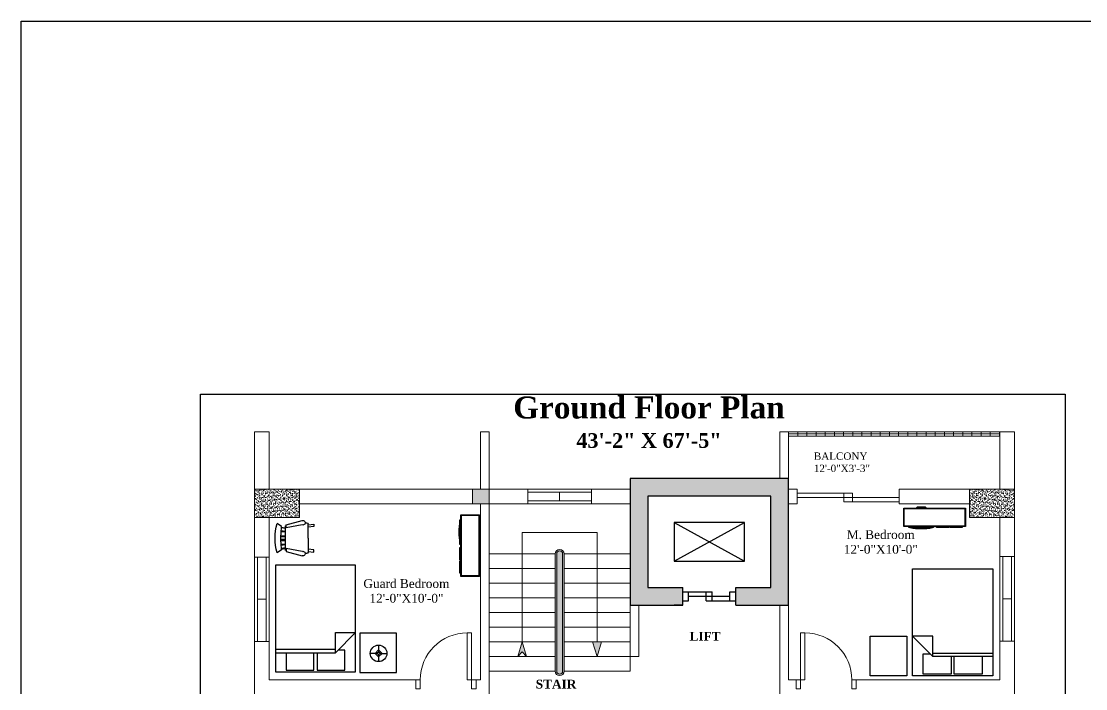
# Model space of a CAD drawing. Header units: inches. Extents: x -5775 to 2930, y 591 to 3437.
# Drawn here: x -5775 to -5050, y 2982 to 3437 of the extents above; entities that cross this region are included whole.
import ezdxf

# ---------------------------------------------------------------- set-up
doc = ezdxf.new("R2010")
doc.units = ezdxf.units.IN
doc.header["$LTSCALE"] = 20
doc.header["$MEASUREMENT"] = 0
doc.layers.get('0').update_dxf_attribs({"lineweight": 5})
for name, color, linetype in [('Accesories', 27, 'Continuous'), ('Box Text', 25, 'Continuous'), ('Lift', 59, 'Continuous'), ('SpecialText', 4, 'Continuous'), ('Text', 250, 'Continuous')]:
    doc.layers.add(name, color=color, linetype=linetype)
for name, color, linetype, lineweight in [('Baranda', 251, 'Continuous', 5), ('Door', 32, 'Continuous', 5), ('Pillar', 250, 'Continuous', 5), ('Stair', 65, 'Continuous', 5), ('Stair Handle', 39, 'Continuous', 5), ('Window', 32, 'Continuous', 5)]:
    doc.layers.add(name, color=color, linetype=linetype, lineweight=lineweight)
doc.styles.get("Standard").update_dxf_attribs({"font": 'times.ttf', "height": 6})

# ---------------------------------------------------------------- blocks, each defined once
blk = doc.blocks.new('Window1')
at = {"layer": 'Window'}
for p, q in [((36, 10), (-36, 10)), ((-36, 10), (-36, 0)), ((36, 8), (-36, 8)), ((0, 2), (0, 8)), ((36, 0), (36, 10)), ((-36, 2), (36, 2)), ((-36, 0), (36, 0))]:
    blk.add_line(p, q, dxfattribs=at)
blk = doc.blocks.new('Door1')
at = {"layer": 'Door'}
for points in [[(-6, 6), (-3, 6), (-3, 38), (-6, 38)], [(-41, 0), (-38, 0), (-38, 6), (-41, 6)], [(-3, 0), (0, 0), (0, 6), (-3, 6)]]:
    blk.add_lwpolyline(points, close=True, dxfattribs=at)
blk.add_arc((-6, 6), 32, 90, 180, dxfattribs=at)
blk = doc.blocks.new('BalconyDoor1000')
at = {"layer": 'Door'}
for p, q in [((0, 0), (34.68, 0)), ((0, 0), (0, -3)), ((31.68, 0), (31.68, -6)), ((37.68, 0), (34.68, 0)), ((37.68, -6), (37.68, 0)), ((0, -3), (69.36, -3)), ((31.68, -6), (37.68, -6)), ((34.68, -6), (69.36, -6)), ((69.36, -3), (69.36, -6))]:
    blk.add_line(p, q, dxfattribs=at)
blk = doc.blocks.new('Bed - Queen')
at = {"linetype": 'Continuous'}
for p, q in [((0, -80.00003), (0, 0)), ((0, 0), (59.99999, 0)), ((59.99999, 0), (59.99999, -80.00003)), ((7.99999, -1.2), (28.79998, -1.2)), ((7.99999, -14.4), (7.99999, -1.2)), ((28.79998, -1.2), (28.79998, -14.4)), ((31.19999, -1.2), (51.99999, -1.2)), ((31.19999, -14.4), (31.19999, -1.2)), ((51.99999, -1.2), (51.99999, -16.4)), ((0, -14.4), (44.8, -14.4)), ((59.99999, -29.6), (44.8, -14.4)), ((44.8, -14.4), (44.8, -29.6)), ((44.8, -16.8), (0, -16.8)), ((51.99999, -16.4), (46.79936, -16.4)), ((44.8, -29.6), (59.99999, -29.6)), ((59.99999, -80.00003), (0, -80.00003))]:
    blk.add_line(p, q, dxfattribs=at)
blk = doc.blocks.new('Entertainment Center')
at = {"linetype": 'Continuous'}
for p, q in [((-4, 0), (-5, -1)), ((4, 0), (-4, 0)), ((5, -1), (4, 0)), ((-17, -19), (-17, -1)), ((-17, -1), (43, -1)), ((-16.5, -18.5), (-16.5, -1.5)), ((-16.5, -1.5), (42.5, -1.5)), ((42.5, -1.5), (42.5, -18.5)), ((43, -1), (43, -19)), ((43, -19), (-17, -19)), ((42.5, -18.5), (-16.5, -18.5)), ((-12, -20), (-12, -19)), ((12, -20), (-12, -20)), ((12, -19), (12, -20)), ((15, -20), (15, -19)), ((27, -20), (15, -20)), ((27, -19), (27, -20)), ((28, -20), (28, -19)), ((40, -20), (28, -20)), ((40, -19), (40, -20))]:
    blk.add_line(p, q, dxfattribs=at)
blk.add_arc((0, 40), 61, 259.6111, 280.3889, dxfattribs=at)
blk = doc.blocks.new('Lamp - Table')
at = {"linetype": 'Continuous'}
for p, q in [((-1, 0), (-7, 0)), ((0, 3), (-3, 0)), ((-3, 0), (0, -3)), ((0, 7), (0, 1)), ((3, 0), (0, 3)), ((0, -3), (3, 0)), ((1, 0), (7, 0)), ((0, -1), (0, -7))]:
    blk.add_line(p, q, dxfattribs=at)
for radius in [7, 1]:
    blk.add_circle((0, 0), radius, dxfattribs=at)
blk = doc.blocks.new('Chair - Rocking')
at = {"linetype": 'Continuous'}
for p, q in [((-8, -4.5), (-10, -1.5)), ((-8.23428, -6.99939), (-8.3093, -7.47958)), ((-8.23041, -7), (8.23915, -7)), ((-7.5, -4.5), (-7, -7)), ((-6.5, -7), (-7.02225, -4.43)), ((-4.5, -7), (-4.96674, -4.19951)), ((-4, -7), (-4.40532, -4.16272)), ((-1.5, -4.05012), (-1.5, -7)), ((-1, -7), (-1, -4.05012)), ((1, -7), (1, -4.04655)), ((1.5, -4.05012), (1.5, -7)), ((4, -7), (4.40187, -4.18694)), ((4.5, -7), (4.96761, -4.19437)), ((6.5, -7), (7, -4.4057)), ((7.5, -4.5), (7, -7)), ((8, -4.5), (10, -1.5)), ((8.31071, -7.48854), (8.23449, -7.00073)), ((-9, -7.5), (-12, -18.49999)), ((-7, -7.5), (-9, -7.5)), ((-9, -18.49999), (-7, -7.5)), ((7, -7.5), (9, -7.5)), ((9, -18.49999), (7, -7.5)), ((9, -7.5), (12, -18.49999)), ((-10.36644, -20.64523), (-10.5, -21.49999)), ((10.5, -21.49999), (10.3575, -20.58798)), ((-9, -22.49999), (-9.5, -26.49999)), ((0, -22.49999), (-9.5, -22.49999)), ((-9.5, -26.49999), (-8, -26.49999)), ((-8, -26.49999), (-7.5, -22.49999)), ((0, -22.49999), (9.5, -22.49999)), ((8, -26.49999), (7.5, -22.49999)), ((9.5, -26.49999), (8, -26.49999)), ((9, -22.49999), (9.5, -26.49999))]:
    blk.add_line(p, q, dxfattribs=at)
for centre, radius, start, end in [((0, -34.08333), 34.08333, 72.93847, 107.0615), ((0, -68.25004), 64.25, 93.92211, 97.15267), ((0, -68.25004), 64.25, 82.84733, 93.92211), ((-10.5, -18.99999), 1.58114, 161.5651, 18.43495), ((-9.5, -21.49999), 1, 180, 270), ((10.5, -18.99999), 1.58114, 161.5651, 18.43495), ((9.5, -21.49999), 1, 270, 0)]:
    blk.add_arc(centre, radius, start, end, dxfattribs=at)

msp = doc.modelspace()

# ---------------------------------------------------------------- hatches: boundary and pattern name
at = {"layer": 'Baranda'}
h = msp.add_hatch(dxfattribs=at)
h.set_pattern_fill('GRATE', color=256, scale=50, style=0)
h.set_pattern_definition([(360, (-5252.3607, 3154.1068), (4e-16, 1.5625), []), (90, (-5252.3607, 3154.107), (-6.25, 2e-15), [])])
h.paths.add_polyline_path([(-5108.36, 3157.11), (-5252.36, 3157.11), (-5252.36, 3154.11), (-5108.36, 3154.11)])
at = {"layer": 'Lift'}
h = msp.add_hatch(dxfattribs=at)
h.set_pattern_fill('AR-SAND', color=256, scale=1.75, style=0)
h.set_pattern_definition([(37.5, (-5360.3607, 3039.103), (-0.11024, 3.37194), [0, -2.66, 0, -2.975, 0, -2.84375]), (7.5, (-5360.3607, 3039.103), (3.09711, 4.93876), [0, -1.435, 0, -2.3975, 0, -0.91875]), (327.5, (-5362.5132, 3039.103), (5.44975, 0.009903), [0, -0.875, 0, -3.15, 0, -4.1125]), (317.5, (-5362.513, 3039.103), (5.26072, 1.53593), [0, -0.4375, 0, -2.065, 0, -2.3625])])
h.paths.add_polyline_path([(-5348.36, 3113.34), (-5264.36, 3113.34), (-5264.36, 3051.1), (-5288.36, 3051.1), (-5288.36, 3039.1), (-5252.36, 3039.1), (-5252.36, 3125.34), (-5360.36, 3125.34), (-5360.36, 3039.1), (-5324.36, 3039.1), (-5324.36, 3051.1), (-5348.36, 3051.1)])
at = {"layer": 'Pillar'}
h = msp.add_hatch(dxfattribs=at)
h.set_pattern_fill('AR-SAND', color=256, style=0)
h.set_pattern_definition([(37.5, (-5616.3607, 2374.1199), (-0.0629934, 1.9268238), [0, -1.52, 0, -1.7, 0, -1.625]), (7.5, (-5616.3607, 2374.12), (1.769777, 2.822146), [0, -0.82, 0, -1.37, 0, -0.525]), (327.5, (-5617.5907, 2374.1199), (3.114142, 0.005659), [0, -0.5, 0, -1.8, 0, -2.35]), (317.5, (-5617.5907, 2374.12), (3.0061266, 0.8776756), [0, -0.25, 0, -1.18, 0, -1.35])])
h.paths.add_polyline_path([(-5098.36, 2419.56), (-5129.01, 2419.56), (-5129.01, 2400.12), (-5098.36, 2400.12)])
h.paths.add_polyline_path([(-5098.36, 2610.85), (-5129.01, 2610.85), (-5129.01, 2591.41), (-5098.36, 2591.41)])
h.paths.add_polyline_path([(-5228.36, 2412.6), (-5241.81, 2412.6), (-5241.81, 2374.12), (-5228.36, 2374.12)])
h.paths.add_polyline_path([(-5228.36, 2604.12), (-5256.78, 2604.12), (-5256.78, 2598.12), (-5256.78, 2589.9), (-5228.36, 2589.9)])
h.paths.add_polyline_path([(-5098.36, 2953.29), (-5108.36, 2953.29), (-5115.15, 2953.29), (-5115.15, 2928.12), (-5098.36, 2928.12)])
h.paths.add_polyline_path([(-5244.51, 2961.35), (-5258.36, 2961.35), (-5258.36, 2934.12), (-5258.36, 2928.12), (-5252.36, 2928.12), (-5244.51, 2928.12)])
h.paths.add_polyline_path([(-5456.36, 3118.12), (-5467.82, 3118.12), (-5467.82, 3108.12), (-5456.36, 3108.12)])
h.paths.add_polyline_path([(-5599.57, 2953.29), (-5616.36, 2953.29), (-5616.36, 2928.12), (-5599.57, 2928.12)])
h.paths.add_polyline_path([(-5456.36, 2961.35), (-5470.21, 2961.35), (-5470.21, 2928.12), (-5462.36, 2928.12), (-5456.36, 2928.12), (-5456.36, 2934.12)])
h.paths.add_polyline_path([(-5585.71, 2610.85), (-5616.36, 2610.85), (-5616.36, 2591.41), (-5585.71, 2591.41)])
h.paths.add_polyline_path([(-5457.94, 2604.12), (-5486.36, 2604.12), (-5486.36, 2589.9), (-5457.94, 2589.9)])
h.paths.add_polyline_path([(-5585.71, 2419.56), (-5616.36, 2419.56), (-5616.36, 2400.12), (-5585.71, 2400.12)])
h.paths.add_polyline_path([(-5472.91, 2412.6), (-5486.36, 2412.6), (-5486.36, 2374.12), (-5472.91, 2374.12)])
h = msp.add_hatch(dxfattribs=at)
h.set_pattern_fill('AR-SAND', color=256, style=0)
h.set_pattern_definition([(37.5, (-5616.2744, 3098.6779), (-0.06299, 1.926824), [0, -1.52, 0, -1.7, 0, -1.625]), (7.5, (-5616.2744, 3098.678), (1.76978, 2.82215), [0, -0.82, 0, -1.37, 0, -0.525]), (327.5, (-5617.5044, 3098.6779), (3.11414, 0.00566), [0, -0.5, 0, -1.8, 0, -2.35]), (317.5, (-5617.5044, 3098.678), (3.00613, 0.87768), [0, -0.25, 0, -1.18, 0, -1.35])])
h.paths.add_polyline_path([(-5585.62, 3098.68), (-5585.62, 3118.12), (-5616.27, 3118.12), (-5616.27, 3098.68)])
h = msp.add_hatch(dxfattribs=at)
h.set_pattern_fill('AR-SAND', color=256, style=0)
h.set_pattern_definition([(142.5, (-5098.4469, 3098.6779), (0.06299, 1.926824), [0, -1.52, 0, -1.7, 0, -1.625]), (172.5, (-5098.447, 3098.678), (-1.76978, 2.82215), [0, -0.82, 0, -1.37, 0, -0.525]), (212.5, (-5097.2169, 3098.6779), (-3.11414, 0.00566), [0, -0.5, 0, -1.8, 0, -2.35]), (222.5, (-5097.217, 3098.678), (-3.00613, 0.87768), [0, -0.25, 0, -1.18, 0, -1.35])])
h.paths.add_polyline_path([(-5098.45, 3098.68), (-5098.45, 3118.12), (-5129.1, 3118.12), (-5129.1, 3098.68)])
at = {"layer": 'Stair Handle'}
for points in [[(-5411.36, 2994.04, 1), (-5405.36, 2994.04), (-5405.36, 3074.04, 1), (-5411.36, 3074.04)], [(-5433.86, 3014.04), (-5436.86, 3004.04), (-5433.86, 3007.22), (-5430.86, 3004.04)], [(-5379.86, 3014.04), (-5382.86, 3014.04), (-5385.86, 3014.04), (-5382.86, 3004.04)]]:
    msp.add_hatch(color=256, dxfattribs=at).paths.add_polyline_path(points)

# ---------------------------------------------------------------- linework, layer by layer
for p, q in [((-5616.36, 3157.12), (-5616.36, 3118.12)), ((-5616.36, 3157.12), (-5606.36, 3157.12)), ((-5606.36, 3157.12), (-5606.36, 3118.12)), ((-5462.36, 3145.12), (-5462.36, 3157.12)), ((-5462.36, 3157.12), (-5456.36, 3157.12)), ((-5456.36, 3157.12), (-5456.36, 3145.12)), ((-5258.36, 3145.12), (-5258.36, 3157.12)), ((-5258.36, 3157.12), (-5252.36, 3157.12)), ((-5252.36, 3157.12), (-5252.36, 3145.12)), ((-5098.36, 3157.12), (-5108.36, 3157.12)), ((-5108.36, 3157.12), (-5108.36, 3118.12)), ((-5098.36, 3157.12), (-5098.36, 3118.12)), ((-5462.36, 3145.12), (-5462.36, 3118.12)), ((-5456.36, 3145.12), (-5456.36, 3118.12)), ((-5258.36, 3145.12), (-5258.36, 3125.34)), ((-5252.36, 3145.12), (-5252.36, 3118.12)), ((-5606.36, 3118.12), (-5616.27, 3118.12)), ((-5537.18, 3118.12), (-5606.36, 3118.12)), ((-5467.82, 3118.12), (-5585.62, 3118.12)), ((-5370.36, 3118.12), (-5456.36, 3118.12)), ((-5370.36, 3118.12), (-5360.36, 3118.12)), ((-5360.36, 3118.12), (-5360.36, 3004.04)), ((-5246.45, 3118.12), (-5252.36, 3118.12)), ((-5246.45, 3118.12), (-5246.45, 3108.12)), ((-5174.72, 3118.12), (-5177.09, 3118.12)), ((-5177.09, 3118.12), (-5177.09, 3108.12)), ((-5129.1, 3118.12), (-5174.72, 3118.12)), ((-5157.36, 3118.12), (-5108.36, 3118.12)), ((-5108.36, 3118.12), (-5098.45, 3118.12)), ((-5557.36, 3108.12), (-5585.62, 3108.12)), ((-5551.36, 3108.12), (-5557.36, 3108.12)), ((-5551.36, 3108.12), (-5467.82, 3108.12)), ((-5462.36, 3108.12), (-5462.36, 2988.12)), ((-5370.36, 3108.12), (-5456.36, 3108.12)), ((-5456.36, 3108.12), (-5456.36, 2934.12)), ((-5370.36, 3108.12), (-5360.36, 3108.12)), ((-5252.36, 3108.12), (-5252.36, 2988.12)), ((-5252.36, 3108.12), (-5246.45, 3108.12)), ((-5177.09, 3108.12), (-5174.72, 3108.12)), ((-5174.72, 3108.12), (-5157.36, 3108.12)), ((-5157.36, 3108.12), (-5129.1, 3108.12)), ((-5616.36, 3098.68), (-5616.36, 2348.12)), ((-5606.36, 3098.68), (-5606.36, 2988.12)), ((-5108.36, 3098.68), (-5108.36, 2988.12)), ((-5098.36, 3098.68), (-5098.36, 2348.12)), ((-5354.36, 3039.1), (-5354.36, 3004.04)), ((-5258.36, 3039.1), (-5258.36, 2934.12)), ((-5360.36, 3004.04), (-5354.36, 3004.04)), ((-5606.36, 2988.12), (-5503.36, 2988.12)), ((-5510.36, 2988.12), (-5503.36, 2988.12)), ((-5471.36, 2988.12), (-5462.36, 2988.12)), ((-5468.36, 2988.12), (-5462.36, 2988.12)), ((-5468.36, 2988.12), (-5462.36, 2988.12)), ((-5246.36, 2988.12), (-5252.36, 2988.12)), ((-5241.24, 2988.12), (-5252.36, 2988.12)), ((-5246.36, 2988.12), (-5252.36, 2988.12)), ((-5108.36, 2988.12), (-5209.24, 2988.12)), ((-5204.36, 2988.12), (-5209.24, 2988.12))]:
    msp.add_line(p, q)
at = {"layer": 'Accesories'}
for points in [[(-5544.47, 2993.1), (-5519.43, 2993.1), (-5519.43, 3020.03), (-5544.47, 3020.03)], [(-5171.76, 2990.95), (-5196.8, 2990.95), (-5196.8, 3017.88), (-5171.76, 3017.88)]]:
    msp.add_lwpolyline(points, close=True, dxfattribs=at)
at = {"layer": 'Baranda'}
for p, q in [((-5252.36, 3157.11), (-5108.36, 3157.11)), ((-5252.36, 3154.11), (-5108.36, 3154.11))]:
    msp.add_line(p, q, dxfattribs=at)
at = {"layer": 'Box Text'}
msp.add_lwpolyline([(-5653.13, 3182.86), (-5063.82, 3182.86), (-5063.82, 2314.73), (-5653.13, 2314.73)], close=True, dxfattribs=at)
at = {"layer": 'Lift'}
for p, q in [((-5360.36, 3125.34), (-5360.36, 3039.1)), ((-5252.36, 3125.34), (-5360.36, 3125.34)), ((-5252.36, 3039.1), (-5252.36, 3125.34)), ((-5348.36, 3113.34), (-5348.36, 3051.1)), ((-5264.36, 3113.34), (-5348.36, 3113.34)), ((-5264.36, 3051.1), (-5264.36, 3113.34)), ((-5330.36, 3095.34), (-5330.36, 3069.1)), ((-5282.36, 3095.34), (-5330.36, 3095.34)), ((-5330.36, 3069.1), (-5282.36, 3095.34)), ((-5330.36, 3095.34), (-5282.36, 3069.1)), ((-5282.36, 3069.1), (-5282.36, 3095.34)), ((-5330.36, 3069.1), (-5282.36, 3069.1)), ((-5288.36, 3069.1), (-5282.36, 3069.1)), ((-5348.36, 3051.1), (-5324.36, 3051.1)), ((-5324.36, 3039.1), (-5324.36, 3051.1)), ((-5324.36, 3048.1), (-5320.47, 3048.1)), ((-5320.47, 3042.1), (-5320.47, 3048.1)), ((-5320.47, 3048.1), (-5304.48, 3048.1)), ((-5308.48, 3042.1), (-5308.48, 3048.1)), ((-5304.48, 3042.1), (-5304.48, 3048.1)), ((-5292.49, 3048.1), (-5288.36, 3048.1)), ((-5292.49, 3042.1), (-5292.49, 3048.1)), ((-5288.36, 3051.1), (-5264.36, 3051.1)), ((-5288.36, 3039.1), (-5288.36, 3051.1)), ((-5324.36, 3042.1), (-5320.47, 3042.1)), ((-5320.47, 3045.1), (-5304.48, 3045.1)), ((-5308.48, 3042.1), (-5292.49, 3042.1)), ((-5304.48, 3045.1), (-5292.49, 3045.1)), ((-5292.49, 3042.1), (-5288.36, 3042.1)), ((-5360.36, 3039.1), (-5324.36, 3039.1)), ((-5324.36, 3039.1), (-5330.36, 3039.1)), ((-5330.36, 3039.1), (-5324.36, 3039.1)), ((-5288.36, 3039.1), (-5252.36, 3039.1))]:
    msp.add_line(p, q, dxfattribs=at)
at = {"layer": 'Pillar'}
for p, q in [((-5616.36, 3118.12), (-5585.62, 3118.12)), ((-5616.36, 3118.12), (-5616.36, 3098.68)), ((-5585.62, 3118.12), (-5585.62, 3098.68)), ((-5456.36, 3118.12), (-5467.82, 3118.12)), ((-5467.82, 3118.12), (-5467.82, 3108.12)), ((-5456.36, 3108.12), (-5456.36, 3118.12)), ((-5098.36, 3118.12), (-5129.1, 3118.12)), ((-5129.1, 3118.12), (-5129.1, 3098.68)), ((-5098.36, 3118.12), (-5098.36, 3098.68)), ((-5467.82, 3108.12), (-5456.36, 3108.12)), ((-5585.62, 3098.68), (-5616.36, 3098.68)), ((-5129.1, 3098.68), (-5098.36, 3098.68))]:
    msp.add_line(p, q, dxfattribs=at)
at = {"layer": 'SpecialText'}
for p, q in [((-5775.24, 3436.75), (-353.88, 3436.75)), ((-5775.24, 2089.64), (-5775.24, 3436.75))]:
    msp.add_line(p, q, dxfattribs=at)
at = {"layer": 'Stair'}
for p, q in [((-5411.36, 3074.04), (-5456.36, 3074.04)), ((-5405.36, 3074.04), (-5360.36, 3074.04)), ((-5411.36, 3064.04), (-5456.36, 3064.04)), ((-5405.36, 3064.04), (-5360.36, 3064.04)), ((-5411.36, 3054.04), (-5456.36, 3054.04)), ((-5405.36, 3054.04), (-5360.36, 3054.04)), ((-5411.36, 3044.04), (-5456.36, 3044.04)), ((-5405.36, 3044.04), (-5360.36, 3044.04)), ((-5411.36, 3034.04), (-5456.36, 3034.04)), ((-5405.36, 3034.04), (-5360.36, 3034.04)), ((-5411.36, 3024.04), (-5456.36, 3024.04)), ((-5405.36, 3024.04), (-5360.36, 3024.04)), ((-5411.36, 3014.04), (-5456.36, 3014.04)), ((-5405.36, 3014.04), (-5360.36, 3014.04)), ((-5411.36, 3004.04), (-5456.36, 3004.04)), ((-5405.36, 3004.04), (-5360.36, 3004.04)), ((-5360.36, 3004.04), (-5360.36, 2994.04)), ((-5411.36, 2994.04), (-5456.36, 2994.04)), ((-5405.36, 2994.04), (-5360.36, 2994.04))]:
    msp.add_line(p, q, dxfattribs=at)
at = {"layer": 'Stair Handle'}
for p, q in [((-5433.86, 3014.04), (-5433.86, 3088.57)), ((-5433.86, 3088.57), (-5382.86, 3088.57)), ((-5382.86, 3088.57), (-5382.86, 3014.04)), ((-5411.36, 3074.04), (-5411.36, 2994.04)), ((-5410.36, 3074.04), (-5410.36, 2994.04)), ((-5406.36, 3074.04), (-5406.36, 2994.04)), ((-5405.36, 3074.04), (-5405.36, 2994.04)), ((-5436.86, 3004.04), (-5433.86, 3014.04)), ((-5430.86, 3004.04), (-5433.86, 3014.04)), ((-5385.86, 3014.04), (-5382.86, 3004.04)), ((-5379.86, 3014.04), (-5382.86, 3004.04)), ((-5433.86, 3007.22), (-5436.86, 3004.04)), ((-5433.86, 3007.22), (-5430.86, 3004.04))]:
    msp.add_line(p, q, dxfattribs=at)
for centre, radius, start, end in [((-5408.36, 3074.04), 3, 0, 180), ((-5408.36, 3074.04), 2, 0, 180), ((-5408.36, 2994.04), 3, 180, 0), ((-5408.36, 2994.04), 2, 180, 0)]:
    msp.add_arc(centre, radius, start, end, dxfattribs=at)

# ---------------------------------------------------------------- block references
at = {"xscale": -0.8000000000001819, "rotation": 270}
for p in [(-5616.36, 3043.05), (-5108.36, 3043.4)]:
    msp.add_blockref('Window1', p, dxfattribs=at)
msp.add_blockref('Door1', (-5465.36, 2982.12))
at = {"xscale": -1}
msp.add_blockref('Door1', (-5247.24, 2982.12), dxfattribs=at)
at = {"layer": 'Accesories'}
for name, p, xscale, yscale, zscale in [('Entertainment Center', (-5161.94, 3105.88), 0.7000000000007276, 0.7000000000007276, 0.7), ('Lamp - Table', (-5531.74, 3006.23), 0.8099999999994907, 0.8099999999994907, 0.81)]:
    msp.add_blockref(name, p, dxfattribs=dict(at, xscale=xscale, yscale=yscale, zscale=zscale))
for name, p, xscale, yscale, zscale, rotation in [('Entertainment Center', (-5462.36, 3088.78), 0.6999999999998181, 0.7000000000007276, 0.7, 270), ('Bed - Queen', (-5601.98, 2993.57), -0.9099999999998545, 0.9099999999998545, 0.9099999999999999, 180), ('Bed - Queen', (-5113.25, 2990.95), 0.9099999999998545, 0.9099999999998545, 0.9099999999999999, 180)]:
    msp.add_blockref(name, p, dxfattribs=dict(at, xscale=xscale, yscale=yscale, zscale=zscale, rotation=rotation))
at = {"layer": 'Accesories', "xscale": -1, "rotation": 90}
msp.add_blockref('Chair - Rocking', (-5602.31, 3084.69), dxfattribs=at)
at = {"layer": 'Door'}
msp.add_blockref('BalconyDoor1000', (-5246.45, 3115.33), dxfattribs=at)
at = {"layer": 'Stair Handle', "xscale": 0.6000000000003638}
msp.add_blockref('Window1', (-5408.36, 3108.12), dxfattribs=at)

# ---------------------------------------------------------------- texts
at = {"layer": 'Text'}
for s, insert, char_height, width, attachment_point in [('{\\fTimes New Roman|b1|i0|c0|p18;\\H3x;Ground Floor Plan\\P\\H0.6667x;43\'-2" X 67\'-5"}', (-5347.48, 3181.21), 5, 346.1864, 2), ('BALCONY\\P12\'-0"X3\'-3"\\P', (-5235.12, 3143.06), 5, 37.8401, 1), ('M. Bedroom\\P12\'-0"X10\'-0"', (-5189.53, 3090.08), 6, 58.1079, 2), ('Guard Bedroom\\P12\'-0"X10\'-0"', (-5512.78, 3056.76), 6, 69.2851, 2), ('{\\fTimes New Roman|b1|i0|c0|p18;LIFT}', (-5319.85, 3020.87), 6, 33.2545, 1), ('{\\fTimes New Roman|b1|i0|c0|p18;STAIR}', (-5410.81, 2988.26), 6, 52.3204, 2)]:
    msp.add_mtext(s, dxfattribs=dict(at, insert=insert, char_height=char_height, width=width, attachment_point=attachment_point))

doc.saveas('drawing.dxf')
